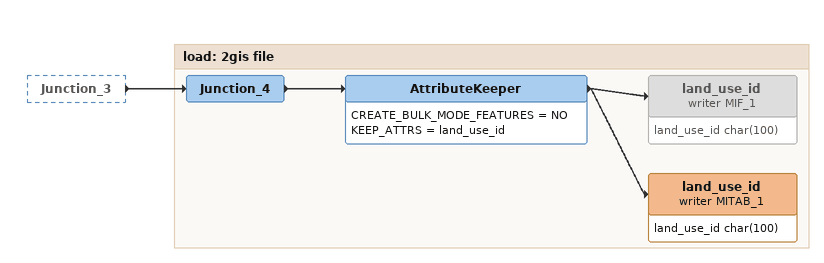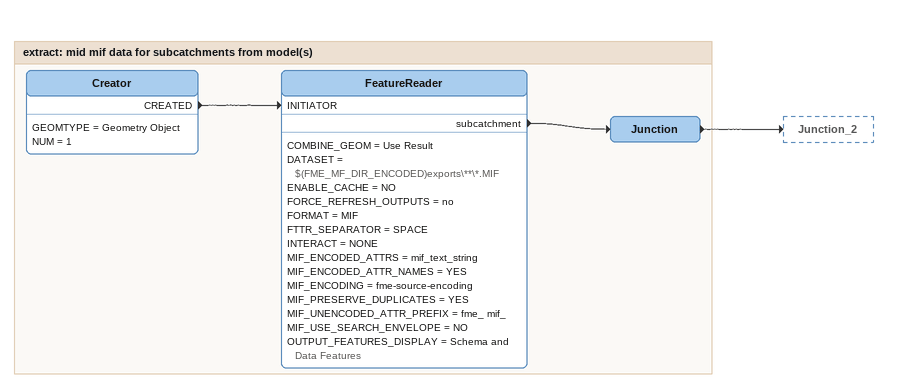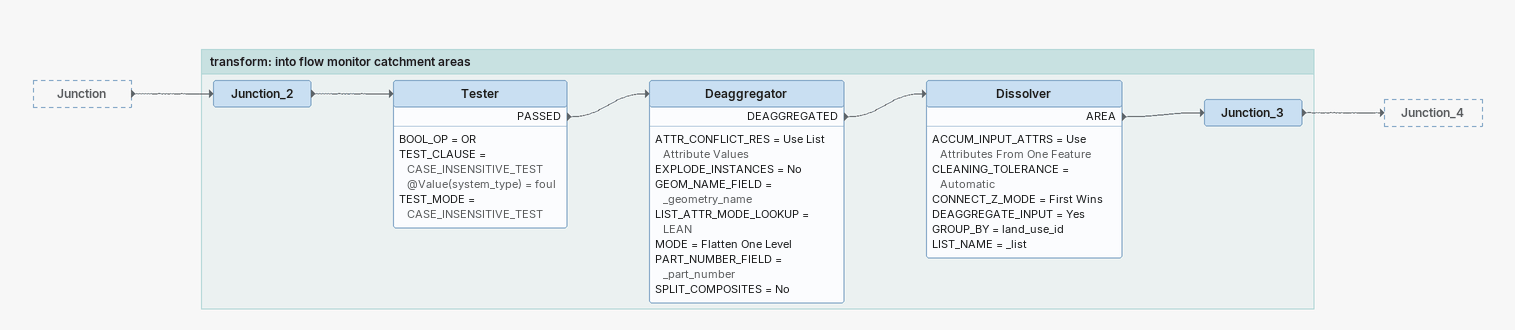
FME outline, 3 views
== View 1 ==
Junction_3 [outside]
    -> Junction_4

Bookmark: load: 2gis file
Junction_4
    -> AttributeKeeper
AttributeKeeper
    CREATE_BULK_MODE_FEATURES = NO
    KEEP_ATTRS = land_use_id
    -> land_use_id (writer MIF_1)
    -> land_use_id (writer MITAB_1)
land_use_id (writer MIF_1) [off]
    attributes: land_use_id char(100)
land_use_id (writer MITAB_1)
    attributes: land_use_id char(100)

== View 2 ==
Bookmark: extract: mid mif data for subcatchments from model(s)
Creator
    GEOMTYPE = Geometry Object
    NUM = 1
    CREATED -> FeatureReader [INITIATOR]
FeatureReader
    COMBINE_GEOM = Use Result
    DATASET = $(FME_MF_DIR_ENCODED)exports\**\*.MIF
    ENABLE_CACHE = NO
    FORCE_REFRESH_OUTPUTS = no
    FORMAT = MIF
    FTTR_SEPARATOR = SPACE
    INTERACT = NONE
    MIF_ENCODED_ATTRS = mif_text_string
    MIF_ENCODED_ATTR_NAMES = YES
    MIF_ENCODING = fme-source-encoding
    MIF_PRESERVE_DUPLICATES = YES
    MIF_UNENCODED_ATTR_PREFIX = fme_ mif_
    MIF_USE_SEARCH_ENVELOPE = NO
    OUTPUT_FEATURES_DISPLAY = Schema and Data Features
    subcatchment -> Junction
Junction
    -> Junction_2

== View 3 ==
Junction [outside]
    -> Junction_2

Bookmark: transform: into flow monitor catchment areas
Junction_2
    -> Tester
Tester
    BOOL_OP = OR
    TEST_CLAUSE = CASE_INSENSITIVE_TEST @Value(system_type) = foul
    TEST_MODE = CASE_INSENSITIVE_TEST
    PASSED -> Deaggregator
Deaggregator
    ATTR_CONFLICT_RES = Use List Attribute Values
    EXPLODE_INSTANCES = No
    GEOM_NAME_FIELD = _geometry_name
    LIST_ATTR_MODE_LOOKUP = LEAN
    MODE = Flatten One Level
    PART_NUMBER_FIELD = _part_number
    SPLIT_COMPOSITES = No
    DEAGGREGATED -> Dissolver
Dissolver
    ACCUM_INPUT_ATTRS = Use Attributes From One Feature
    CLEANING_TOLERANCE = Automatic
    CONNECT_Z_MODE = First Wins
    DEAGGREGATE_INPUT = Yes
    GROUP_BY = land_use_id
    LIST_NAME = _list
    AREA -> Junction_3
Junction_3
    -> Junction_4
